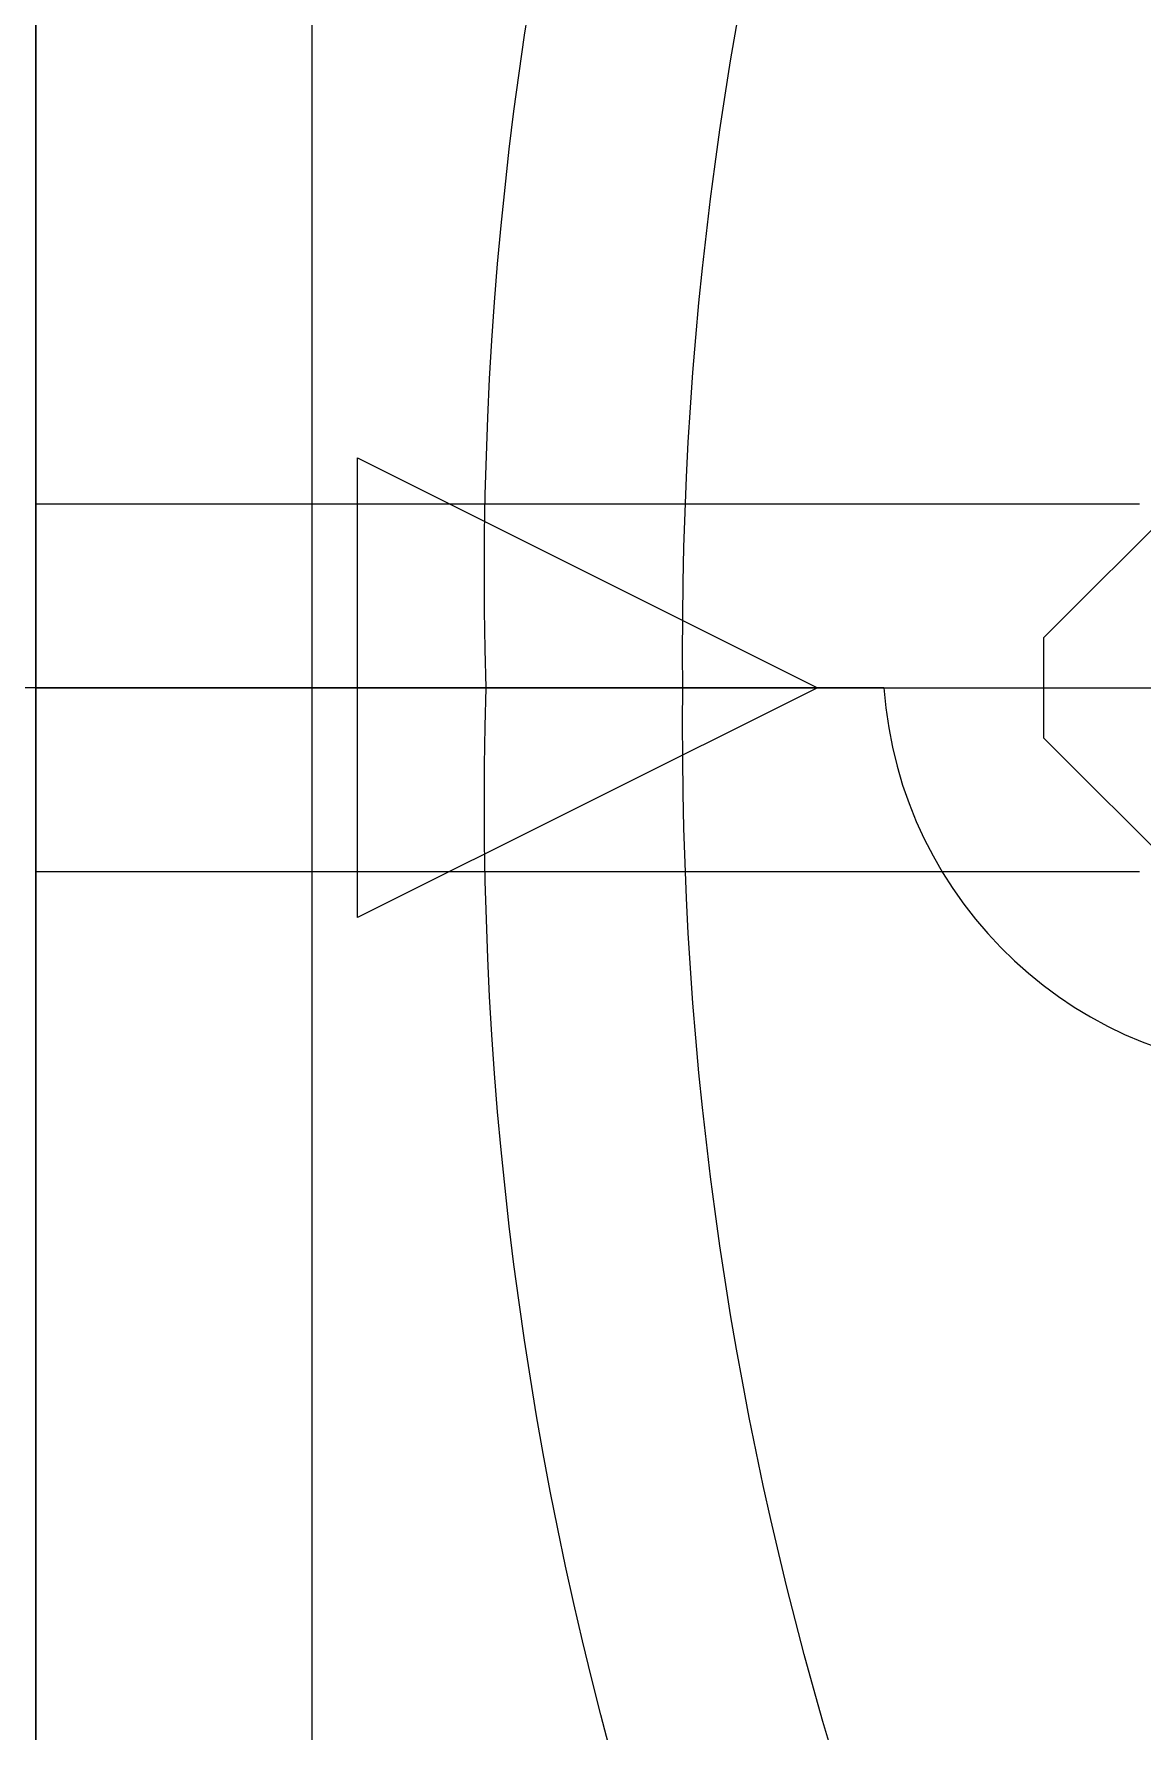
# Model space of a CAD drawing. Header units: millimetres. Extents: x -1292 to 2253, y 326 to 453.
# Drawn here: x 2092.2985 to 2092.419, y 361.7077 to 361.8923 of the extents above; entities that cross this region are included whole.
import ezdxf

# ---------------------------------------------------------------- set-up
doc = ezdxf.new("R2010")
doc.units = ezdxf.units.MM
doc.header["$LTSCALE"] = 0.5
doc.linetypes.add('HIDDENX2', pattern=[0.75, 0.5, -0.25])
for name, color, linetype in [('-HIDRO', 8, 'Continuous'), ('Eixo', 4, 'HIDDENX2'), ('Esgoto', 5, 'ByLayer'), ('VISTA1', 1, 'Continuous')]:
    doc.layers.add(name, color=color, linetype=linetype)

# ---------------------------------------------------------------- blocks, each defined once
blk = doc.blocks.new('Tanque02')
at = {"layer": '-HIDRO'}
for p, q in [((-0.2799999999999976, 0), (0.2800000000000011, 0)), ((-0.2099999999999973, -0.03), (0.2100000000000008, -0.0299999999999994))]:
    blk.add_line(p, q, dxfattribs=at)
for centre, radius, start, end in [((-0.0123516011048608, -0.4456002352024729), 0.3968284429309494, 88.21633517739764, 126.7889649501205), ((0.0123516011048643, -0.4456002352024729), 0.3968284429309494, 53.21103504987942, 91.78366482260236), ((-0.0047623812814166, -0.4580886535723688), 0.3877709138813917, 89.29630821170495, 125.1797090126995), ((0.0047623812814201, -0.4580886535723688), 0.3877709138813917, 54.8202909873005, 90.70369178829509)]:
    blk.add_arc(centre, radius, start, end, dxfattribs=at)

msp = doc.modelspace()

# ---------------------------------------------------------------- linework, layer by layer
at = {"layer": '-HIDRO', "ltscale": 0.05}
msp.add_line((2092.298737509406, 361.32117062963), (2092.298737509407, 364.32117062963), dxfattribs=at)
at = {"layer": 'Eixo'}
for p, q in [((2092.298737509405, 361.8211706296315), (2092.258827509405, 361.8211706296315)), ((2092.298737509406, 361.821170629631), (2092.258827509406, 361.821170629631)), ((2092.298737509405, 361.8211706296315), (2092.418711280071, 361.8211706296314)), ((2092.41871128007, 361.8211706296294), (2092.51246128007, 361.8211706296308))]:
    msp.add_line(p, q, dxfattribs=at)
at = {"layer": 'Esgoto', "color": 2}
for p, q in [((2092.40833980654, 361.8266507071837), (2092.506981202514, 361.9252921031605)), ((2092.40833980654, 361.8156905520753), (2092.40833980654, 361.8266507071837)), ((2092.506981202517, 361.717049156101), (2092.40833980654, 361.8156905520753))]:
    msp.add_line(p, q, dxfattribs=at)
at = {"layer": 'Esgoto', "color": 3}
for points in [[(2092.333724394738, 361.8211706296314, -1.54973340187606e-12), (2092.333724394738, 361.8211706296314, -1.54973340187606e-12), (2092.333724394738, 361.8461706296314, -1.54973340187606e-12), (2092.383724394738, 361.8211706296314, -1.54973340187606e-12), (2092.333724394738, 361.7961706296314, -1.54973340187606e-12), (2092.333724394738, 361.8211706296314, -1.54973340187606e-12)], [(2092.298737509405, 361.8411706296314, -3.268914793228849e-12), (2092.418711280071, 361.8411706296313, 1.694479894767293e-13)], [(2092.298737509405, 361.8011706296315, -3.268914793228849e-12), (2092.418711280071, 361.8011706296314, 1.694479894767293e-13)]]:
    msp.add_polyline3d(points, dxfattribs=at)
at = {"layer": 'VISTA1'}
msp.add_line((2092.390941009785, 361.821170629631), (2092.295592508172, 361.821170629631), dxfattribs=at)
msp.add_arc((2092.435731343967, 361.8243407697314), 0.04490238105465279, 184.0484908554046, 355.9515091445954, dxfattribs=at)

# ---------------------------------------------------------------- block references
at = {"layer": '-HIDRO', "ltscale": 0.05, "xscale": -1, "rotation": 90}
msp.add_blockref('Tanque02', (2092.298737509406, 361.8211706296309), dxfattribs=at)

doc.saveas('drawing.dxf')
